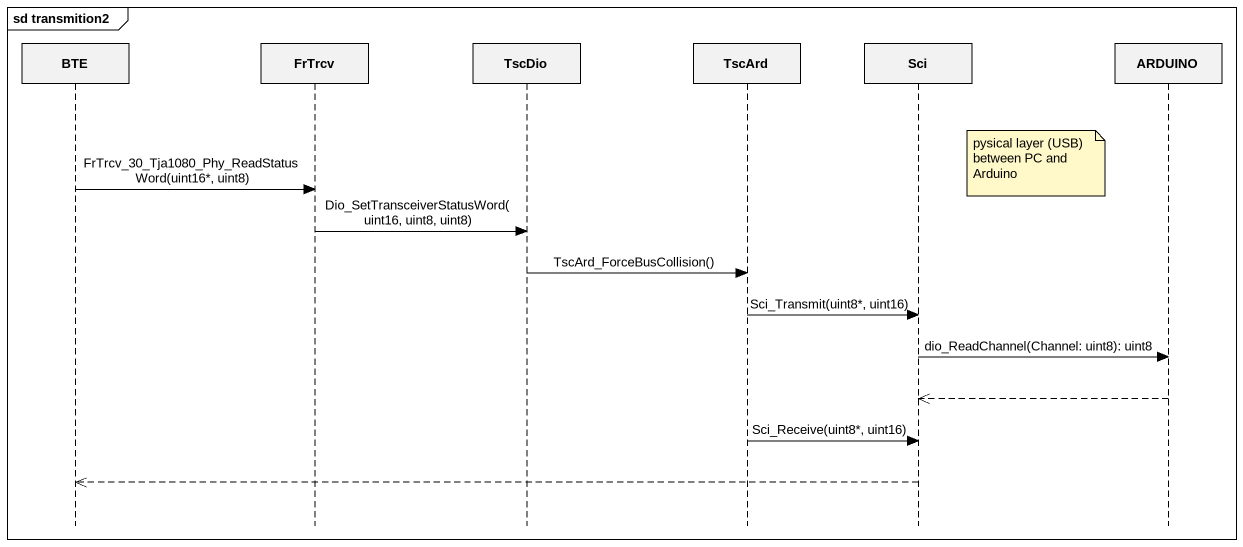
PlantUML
@startuml
mainframe sd transmition2
hide footbox
participant BTE
participant FrTrcv
participant TscDio
participant TscArd
participant Sci
participant ARDUINO

note right of Sci : pysical layer (USB) between PC and Arduino
BTE -> FrTrcv : FrTrcv_30_Tja1080_Phy_ReadStatusWord(uint16*, uint8)
FrTrcv -> TscDio : Dio_SetTransceiverStatusWord(uint16, uint8, uint8)
TscDio -> TscArd : TscArd_ForceBusCollision()
TscArd -> Sci : Sci_Transmit(uint8*, uint16)
Sci -> ARDUINO : dio_ReadChannel(Channel: uint8): uint8
ARDUINO -->> Sci
TscArd -> Sci : Sci_Receive(uint8*, uint16)
Sci -->> BTE
@enduml
